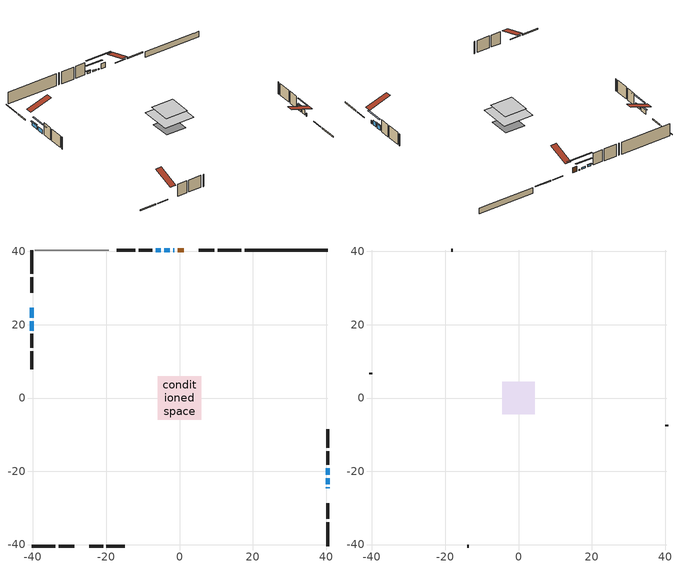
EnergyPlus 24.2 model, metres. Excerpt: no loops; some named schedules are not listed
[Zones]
conditioned space
 floor othersidecoefficients (Floor1 construction): -1.71,-1.71 -1.71,1.71 1.71,1.71 1.71,-1.71 z0.61
 floor adiabatic (AdiabaticFloorConstruction): -5.98,-5.98 -5.98,5.98 5.98,5.98 5.98,-5.98 z3.05
 floor foundation (Slab1 construction): -3.99,-3.99 -3.99,3.99 3.99,3.99 3.99,-3.99 z-1.52
 wall outside (RimJoist1 construction): 16.91,40.39 10.42,40.39 / -40.39,-40.39 -33.9,-40.39 / -40.39,40.39 -40.39,33.9 / 40.39,-40.39 40.39,-33.9 z0.61:0.91
 wall outside (RimJoist2 construction): 9.49,40.39 5.26,40.39 / -32.97,-40.39 -28.74,-40.39 / -40.39,32.97 -40.39,28.74 / 40.39,-32.97 40.39,-28.74 z0.61:0.91
 wall outside (AdiabaticWallConstruction 1): 1.14,40.39 -0.47,40.39 z0.61:2.64
 wall outside (AdiabaticWallConstruction): 40.39,-24.63 40.39,-24.42 z0.61:1.83; -40.39,24.63 -40.39,21.88 z0.61:2.21; -1.39,40.39 -1.69,40.39 z0.61:0.96; 40.39,-23.49 40.39,-21.88 z0.61:2.49; -2.62,40.39 -4.16,40.39 z0.61:1.21; -40.39,20.95 -40.39,18.42 z0.61:2.09; 40.39,-20.95 40.39,-19.21 z0.61:2.65; -5.08,40.39 -6.45,40.39 z0.61:1.41
 wall outside (Wall1 construction): -7.38,40.39 -11.14,40.39 / -24.62,-40.39 -20.86,-40.39 / -40.39,17.49 -40.39,13.73 / 40.39,-18.28 40.39,-14.52 z0.61:5.49
 wall outside (Wall2 construction): -12.07,40.39 -17.08,40.39 / -19.94,-40.39 -14.92,-40.39 / -40.39,12.8 -40.39,7.78 / 40.39,-13.59 40.39,-8.57 z0.61:5.49
 wall foundation (FoundationWall1 construction): 17.84,40.39,-1.52 17.84,40.39,0.61 38.14,40.39,0.61 38.14,40.39,0.57 40.39,40.39,0.57 40.39,40.39,-1.52
 wall adiabatic (Wall4 construction): -19.3,40.39 -39.46,40.39 z0.61:5.49
 window (WindowConstruction 6): 40.39,-24.62 40.39,-24.42 z0.61:1.83
 window (WindowConstruction 5): -40.39,24.62 -40.39,21.88 z0.61:2.21
 window (WindowConstruction 7): -1.4,40.39 -1.69,40.39 z0.61:0.95
 window (WindowConstruction): 40.39,-23.49 40.39,-21.88 z0.61:2.49
 window (WindowConstruction 1): -2.62,40.39 -4.15,40.39 z0.61:1.21
 window (WindowConstruction 2): -40.39,20.95 -40.39,18.42 z0.61:2.09
 window (WindowConstruction 3): 40.39,-20.95 40.39,-19.21 z0.61:2.65
 window (WindowConstruction 4): -5.08,40.39 -6.45,40.39 z0.61:1.41
 door (Door): 1.14,40.39 -0.47,40.39 z0.61:2.64
 ceiling adiabatic (AdiabaticFloorConstruction): 5.98,-5.98 5.98,5.98 -5.98,5.98 -5.98,-5.98 z3.05
attic - vented
 floor to conditioned space (Floor2 construction Reversed): -4.4,-4.4 -4.4,4.4 4.4,4.4 4.4,-4.4 z5.49
 wall outside (Wall3 construction): -18.01,40.39 -18.37,40.39 / -13.99,-40.39 -13.63,-40.39 / -40.39,6.86 -40.39,6.5 / 40.39,-7.64 40.39,-7.29 z0.61:5.49
 roof outside (Roof1 construction): 2.07,40.39,5.49 2.07,31.82,8.34 4.33,31.82,8.34 4.33,40.39,5.49; -25.55,-40.39,5.49 -25.55,-31.82,8.34 -27.81,-31.82,8.34 -27.81,-40.39,5.49; -40.39,25.55,5.49 -31.82,25.55,8.34 -31.82,27.81,8.34 -40.39,27.81,5.49; 40.39,-25.55,5.49 31.82,-25.55,8.34 31.82,-27.81,8.34 40.39,-27.81,5.49
shading: -40.39,21.67 -40.39,24.83 -40.8,24.83 -40.8,21.67 z2.41; -6.77,40.39 3.68,40.39 3.68,40.8 -6.77,40.8 z6.03; 40.39,-19.24 40.39,-26.13 40.8,-26.13 40.8,-19.24 z5.13; -6.79,40.39 0.02,40.39 0.02,40.8 -6.79,40.8 z3.85; -40.39,15.78 -40.39,23.59 -40.8,23.59 -40.8,15.78 z4.73; 40.39,-19 40.39,-21.15 40.8,-21.15 40.8,-19 z2.85; -6.65,40.39 -4.88,40.39 -4.88,40.8 -6.65,40.8 z1.61
[Building]
Building 1: Terrain=Suburbs
[Site:Location]
Toronto City Centre_ON: Latitude {deg}=43.63; Longitude {deg}=-79.39; Time Zone {hr}=-5; Elevation {m}=77; Keep Site Location Information=Yes
[Site:GroundTemperature:Shallow]
5.01852, 3.26908, 3.12898, 3.95918, 7.29196, 10.6092, 13.4851, 15.3069, 15.4617, 13.9799, 11.1774, 7.9619
[Site:WaterMainsTemperature]
Calculation Method=Schedule; Temperature Schedule=mains temperature schedule
[Material] Roughness=Rough; Thermal Absorptance=0.9
Name | Thickness {m} | Conductivity {W/m-K} | Density {kg/m3} | Specific Heat {J/kg-K} | Solar Absorptance | Visible Absorptance
asphalt or fiberglass shingles | 0.00635 | 0.162714 | 1121.4 | 1465.45 | 0.4 | 0.4
ceiling loosefill ins | 0.169333 | 0.0480833 | 16.02 | 1046.75 | 0.7 | 0.7
ceiling stud and cavity | 0.1397 | 0.104391 | 65.682 | 1177.47 | 0.7 | 0.7
concrete 4.0 in. | 0.1016 | 1.803125 | 2242.8 | 837.4 | 0.7 | 0.7
concrete 8.0 in. | 0.2032 | 1.803125 | 2242.8 | 837.4 | 0.7 | 0.7
door material | 0.04445 | 0.053851 | 512.64 | 1214.23 | 0.7 | 0.7
exterior vertical ins | 0.0369022 | 0.029427 | 32.04 | 1214.23 | 0.7 | 0.7
floor covering | 0.0127 | 0.0433444 | 54.468 | 1339.84 | 0.6 | 0.6
floor rigid ins; rim joist rigid ins | 0.051816 | 0.029427 | 32.04 | 1214.23 | 0.7 | 0.7
floor rigid ins 1; wall rigid ins | 0.512978 | 0.029427 | 32.04 | 1214.23 | 0.7 | 0.7
floor stud and cavity | 0.1397 | 0.0877727 | 92.3553 | 1139.71 | 0.7 | 0.7
floor stud and cavity 1 | 0.1397 | 1.75129 | 37.0049 | 1207.88 | 0.7 | 0.7
furniture material conditioned space 1 | 0.1524 | 0.115458 | 640.8 | 1214.23 | 0.6 | 0.6
gypsum board | 0.0127 | 0.160291 | 801 | 837.4 | 0.6 | 0.6
gypsum board 1 | 0.0127 | 0.160291 | 801 | 837.4 | 0.7 | 0.7
osb sheathing 0.5 in. | 0.0127 | 0.115458 | 512.64 | 1214.23 | 0.7 | 0.7
osb sheathing 0.5 in. 1 | 0.0127 | 0.115458 | 512.64 | 1214.23 | 0.4 | 0.4
osb sheathing 0.75 in. | 0.01905 | 0.115458 | 512.64 | 1214.23 | 0.7 | 0.7
osb sheathing 2.0 in. | 0.0508 | 0.115458 | 512.64 | 1214.23 | 0.7 | 0.7
rim joist stud and cavity | 0.0508 | 0.268173 | 125.044 | 1163.47 | 0.6 | 0.6
rim joist stud and cavity 1 | 0.0508 | 0.270689 | 125.044 | 1163.47 | 0.6 | 0.6
wall stud and cavity | 0.1397 | 0.0840449 | 139.0536 | 1170.24 | 0.7 | 0.7
wall stud and cavity 1 | 0.1397 | 0.0837786 | 139.0536 | 1170.24 | 0.7 | 0.7
wall stud and cavity 2 | 0.0889 | 6.9971 | 50.32683 | 1063.81 | 0.6 | 0.6
wall stud and cavity 3 | 0.1397 | 0.0763202 | 139.0536 | 1170.24 | 0.7 | 0.7
wall stud and cavity 4 | 0.0889 | 0.380278 | 52.3479 | 1209.89 | 0.7 | 0.7
wall stud and cavity 5 | 0.0889 | 0.391764 | 83.0341 | 1211.67 | 0.7 | 0.7
wood siding | 0.0254 | 0.102417 | 544.68 | 1172.36 | 0.4 | 0.4
wood siding 1 | 0.00254 | 0.102417 | 544.68 | 1172.36 | 0.4 | 0.4
wood siding 2; wood siding 3; wood siding 4 | 0.0254 | 0.102417 | 544.68 | 1172.36 | 0.7 | 0.7
[WindowMaterial:SimpleGlazingSystem]
Name | U-Factor {W/m2-K} | Solar Heat Gain Coefficient
WindowMaterial | 2.89067 | 0.69
WindowMaterial 1 | 3.01388 | 0.56
WindowMaterial 2 | 2.909975 | 0.68
WindowMaterial 3 | 2.88499 | 0.7
WindowMaterial 4 | 2.97698 | 0.61
WindowMaterial 5 | 2.90259 | 0.68
WindowMaterial 6 | 6.93965 | 0.69
WindowMaterial 7 | 3.07123 | 0.43
[Construction]
AdiabaticFloorConstruction: floor stud and cavity 1, floor rigid ins 1, osb sheathing 0.75 in., floor covering
AdiabaticWallConstruction: wood siding 3, wall rigid ins, wall stud and cavity 4, gypsum board
AdiabaticWallConstruction 1: wood siding 4, wall rigid ins, wall stud and cavity 4, gypsum board
Door: door material
Floor1 construction: floor stud and cavity, floor rigid ins, osb sheathing 0.75 in., floor covering
Floor2 construction Reversed: gypsum board, ceiling stud and cavity, ceiling loosefill ins
FoundationWall1 construction: concrete 8.0 in., gypsum board 1
furniture construction conditioned space 1: furniture material conditioned space 1
PartitionWallConstruction: gypsum board, wall stud and cavity 5, gypsum board
RimJoist1 construction: wood siding 2, rim joist rigid ins, osb sheathing 2.0 in., rim joist stud and cavity
RimJoist2 construction: wood siding 2, rim joist rigid ins, osb sheathing 2.0 in., rim joist stud and cavity 1
Roof1 construction: asphalt or fiberglass shingles
Slab1 construction: concrete 4.0 in.
Wall1 construction: wood siding, osb sheathing 0.5 in., wall stud and cavity, gypsum board
Wall2 construction: wood siding, osb sheathing 0.5 in., wall stud and cavity 1, gypsum board
Wall3 construction: wood siding 1, wall stud and cavity 2
Wall4 construction: osb sheathing 0.5 in. 1, wall stud and cavity 3, gypsum board
WindowConstruction: WindowMaterial
WindowConstruction 1: WindowMaterial 1
WindowConstruction 2: WindowMaterial 2
WindowConstruction 3: WindowMaterial 3
WindowConstruction 4: WindowMaterial 4
WindowConstruction 5: WindowMaterial 5
WindowConstruction 6: WindowMaterial 6
WindowConstruction 7: WindowMaterial 7
[Zone] Multiplier=1; Part of Total Floor Area=Yes
Name | Volume {m3}
attic - vented | 35.8541
conditioned space | 515.7
[Space]
Name | Zone | Volume {m3}
attic - vented 1 | attic - vented | 35.8541
conditioned space 1 | conditioned space | 515.7
[ZoneInfiltration:EffectiveLeakageArea]
infil attic - vented 1: Zone or Space=attic - vented 1; Schedule=Always On Discrete; Effective Air Leakage Area {cm2}=3256.84; Stack Coefficient=0.000537685; Wind Coefficient=1.56669e-05
[ZoneMixing]
whole house fan mix: Zone or Space=attic - vented; Schedule=Always On Continuous; Design Flow Rate Calculation Method=Flow/Zone; Design Flow Rate {m3/s}=0; Source Zone or Space=conditioned space
[SurfaceProperty:OtherSideCoefficients]
other non-freezing space: Combined Convective/Radiative Film Coefficient {W/m2-K}=8.35; Constant Temperature Coefficient=1; External Dry-Bulb Temperature Coefficient=0; Ground Temperature Coefficient=0; Wind Speed Coefficient=0; Zone Air Temperature Coefficient=0; Constant Temperature Schedule=other non-freezing space; Previous Other Side Temperature Coefficient=0
[SurfaceProperty:ExposedFoundationPerimeter]
Slab1: Exposed Perimeter Calculation Method=TotalExposedPerimeter; Total Exposed Perimeter {m}=22.552
[InternalMass] Zone or ZoneList=conditioned space; Space or SpaceList=conditioned space 1
Name | Construction | Surface Area {m2}
furniture mass conditioned space 1 | furniture construction conditioned space 1 | 87.3002
partition wall mass | PartitionWallConstruction | 218.251
[Lights]
interior lighting: Zone or ZoneList or Space or SpaceList=conditioned space 1; Schedule=interior lighting schedule; Design Level Calculation Method=LightingLevel; Lighting Level {W}=343.2; Return Air Fraction=0; Fraction Radiant=0.6; Fraction Visible=0.2; Fraction Replaceable=1
[People]
occupants: Zone or ZoneList or Space or SpaceList=conditioned space 1; Number of People Schedule=occupants schedule; Number of People Calculation Method=People; Number of People=3; Fraction Radiant=0.314171; Sensible Heat Fraction=0.56303; Activity Level Schedule=occupants activity schedule; Carbon Dioxide Generation Rate {m3/s-W}=0; Enable ASHRAE 55 Comfort Warnings=No; Mean Radiant Temperature Calculation Type=EnclosureAveraged
[ElectricEquipment] Zone or ZoneList or Space or SpaceList=conditioned space 1; Design Level Calculation Method=EquipmentLevel
Name | Schedule | Design Level {W} | Fraction Latent | Fraction Radiant | Fraction Lost
clothes dryer | clothes dryer schedule | 140.772 | 0.015 | 0.081 | 0.85
clothes washer | clothes washer schedule | 32.1985 | 0.03 | 0.162 | 0.7
cooking range | cooking range schedule | 208.969 | 0.08 | 0.432 | 0.2
dishwasher | dishwasher schedule | 66.8632 | 0.3 | 0.18 | 0.4
fridge | fridge schedule | 72.9452 | 0 | 0.6 | 0
mech vent house fan | mech vent house fan schedule | 0.95 | 0 | 0 | 1
mech vent house fan cfis | mech vent house fan cfis schedule | 0 | 0 | 0 | 0
misc plug loads | misc plug loads schedule | 494.7 | 0.045 | 0.513 | 0.1
whole house fan | Always On Discrete | 0 | 0 | 0 | 1
[OtherEquipment] Zone or ZoneList or Space or SpaceList=conditioned space 1; Design Level Calculation Method=EquipmentLevel
Name | Fuel Type | Schedule | Design Level {W} | Fraction Latent | Fraction Radiant | Fraction Lost
clothes dryer 1 | Electricity | clothes dryer schedule | 0 | 0.015 | 0.081 | 0.85
cooking range 1 | Electricity | cooking range schedule | 0 | 0.08 | 0.432 | 0.2
general water use latent | None | general water use schedule | 59.3978 | 1 | 0 | 0
general water use sensible | None | general water use schedule | -58.539 | 0 | 0.6 | 0
mech vent house fan latent load | None | Always On Discrete | 0 | 1 | 0 | 0
mech vent house fan sensible load | None | Always On Discrete | 0 | 0 | 0 | 0
water heater energy adjustment1 | NaturalGas | Always On Discrete | 0.01 | 0 | 0 | 1
[ZoneInfiltration:DesignFlowRate] Zone or ZoneList or Space or SpaceList=conditioned space 1; Schedule=Always On Discrete; Design Flow Rate Calculation Method=Flow/Zone; Design Flow Rate {m3/s}=0
infil flow; natural vent flow; whole house fan flow
[AvailabilityManager:Scheduled]
central ac and furnace airloop Availability Manager: Schedule=Always On Discrete
[Foundation:Kiva]
Foundation Kiva 1: Initial Indoor Air Temperature {C}=18; Wall Height Above Grade {m}=0.609996; Wall Depth Below Slab {m}=0.2032; Custom Block Material Name 1=exterior vertical ins; Custom Block Depth 1 {m}=2.13; Custom Block X Position 1 {m}=0.2159; Custom Block Z Position 1 {m}=0
[Foundation:Kiva:Settings]
Soil Conductivity {W/m-K}=0.849921; Soil Density {kg/m3}=1842.3; Soil Specific Heat {J/kg-K}=418.7; Ground Solar Absorptivity=0.9; Ground Thermal Absorptivity=0.9; Ground Surface Roughness {m}=0.03; Far-Field Width {m}=40; Deep-Ground Boundary Condition=ZeroFlux; Deep-Ground Depth {m}=40; Minimum Cell Dimension {m}=0.2; Maximum Cell Growth Coefficient=3; Simulation Timestep=Timestep
[Exterior:Lights]
exterior lighting: Schedule=exterior lighting schedule; Design Level {W}=75.6
[EnergyManagementSystem:GlobalVariable]
central_ac_and_furnace_airloop_Fan_RTF
infil_program_Qfan
infil_program_Qinf
natural_vent_program_Qnv
natural_vent_program_Qwhf
[EnergyManagementSystem:Sensor]
Name | Output:Variable or Output:Meter Index Key | Output:Variable or Output:Meter
airflow_gain | infil flow | Infiltration Sensible Heat Gain Energy
airflow_gain_1 | natural vent flow | Infiltration Sensible Heat Gain Energy
airflow_gain_2 | whole house fan flow | Infiltration Sensible Heat Gain Energy
airflow_loss | infil flow | Infiltration Sensible Heat Loss Energy
airflow_loss_1 | natural vent flow | Infiltration Sensible Heat Loss Energy
airflow_loss_2 | whole house fan flow | Infiltration Sensible Heat Loss Energy
clg_load_cond |  | Cooling:EnergyTransfer:Zone:CONDITIONED SPACE
clg_sp_s; clg_sp_s_1 | cooling setpoint | Schedule Value
clothes_dryer_exhaust_0_sch_s | clothes dryer exhaust 0 schedule | Schedule Value
cool_season | cooling season schedule | Schedule Value
htg_load_cond |  | Heating:EnergyTransfer:Zone:CONDITIONED SPACE
htg_sp_s; htg_sp_s_1 | heating setpoint | Schedule Value
ig_ee_conv | clothes dryer | Electric Equipment Convective Heating Energy
ig_ee_conv_2 | cooking range | Electric Equipment Convective Heating Energy
ig_ee_conv_4 | fridge | Electric Equipment Convective Heating Energy
ig_ee_conv_5 | misc plug loads | Electric Equipment Convective Heating Energy
ig_ee_conv_6 | whole house fan | Electric Equipment Convective Heating Energy
ig_ee_rad | clothes dryer | Electric Equipment Radiant Heating Energy
ig_ee_rad_2 | cooking range | Electric Equipment Radiant Heating Energy
ig_ee_rad_4 | fridge | Electric Equipment Radiant Heating Energy
ig_ee_rad_5 | misc plug loads | Electric Equipment Radiant Heating Energy
ig_ee_rad_6 | whole house fan | Electric Equipment Radiant Heating Energy
ig_lgt_conv | interior lighting | Lights Convective Heating Energy
ig_lgt_rad | interior lighting | Lights Radiant Heating Energy
ig_lgt_vis | interior lighting | Lights Visible Radiation Heating Energy
ig_oe_conv | clothes dryer 1 | Other Equipment Convective Heating Energy
ig_oe_conv_1 | cooking range 1 | Other Equipment Convective Heating Energy
ig_oe_conv_2 | general water use latent | Other Equipment Convective Heating Energy
ig_oe_conv_3 | general water use sensible | Other Equipment Convective Heating Energy
ig_oe_conv_4 | water heater energy adjustment1 | Other Equipment Convective Heating Energy
ig_oe_rad | clothes dryer 1 | Other Equipment Radiant Heating Energy
ig_oe_rad_1 | cooking range 1 | Other Equipment Radiant Heating Energy
ig_oe_rad_2 | general water use latent | Other Equipment Radiant Heating Energy
ig_oe_rad_3 | general water use sensible | Other Equipment Radiant Heating Energy
ig_oe_rad_4 | water heater energy adjustment1 | Other Equipment Radiant Heating Energy
ig_ppl_conv | occupants | People Convective Heating Energy
ig_ppl_rad | occupants | People Radiant Heating Energy
im_conv | furniture mass conditioned space 1 | Surface Inside Face Convection Heat Gain Energy
im_conv_1 | partition wall mass | Surface Inside Face Convection Heat Gain Energy
im_ig | furniture mass conditioned space 1 | Surface Inside Face Internal Gains Radiation Heat Gain Energy
im_ig_1 | partition wall mass | Surface Inside Face Internal Gains Radiation Heat Gain Energy
im_lgt | furniture mass conditioned space 1 | Surface Inside Face Lights Radiation Heat Gain Energy
im_lgt_1 | partition wall mass | Surface Inside Face Lights Radiation Heat Gain Energy
im_sol | furniture mass conditioned space 1 | Surface Inside Face Solar Radiation Heat Gain Energy
im_sol_1 | partition wall mass | Surface Inside Face Solar Radiation Heat Gain Energy
im_surf | furniture mass conditioned space 1 | Surface Inside Face Net Surface Thermal Radiation Heat Gain Energy
im_surf_1 | partition wall mass | Surface Inside Face Net Surface Thermal Radiation Heat Gain Energy
mv_conv | mech vent house fan | Electric Equipment Convective Heating Energy
mv_conv_1 | mech vent house fan cfis | Electric Equipment Convective Heating Energy
mv_conv_2 | mech vent house fan latent load | Other Equipment Convective Heating Energy
mv_conv_3 | mech vent house fan sensible load | Other Equipment Convective Heating Energy
mv_rad | mech vent house fan | Electric Equipment Radiant Heating Energy
mv_rad_1 | mech vent house fan cfis | Electric Equipment Radiant Heating Energy
mv_rad_2 | mech vent house fan latent load | Other Equipment Radiant Heating Energy
mv_rad_3 | mech vent house fan sensible load | Other Equipment Radiant Heating Energy
natural_vent_s | natural vent schedule | Schedule Value
oa_temp |  | Site Outdoor Air Drybulb Temperature
out_pb_s |  | Site Outdoor Air Barometric Pressure
out_wt_s |  | Site Outdoor Air Humidity Ratio
site_vw_s |  | Site Wind Speed
ss_back_out | Window1 | Surface Window Shortwave from Zone Back Out Window Heat Transfer Rate
ss_back_out_1 | Window11 | Surface Window Shortwave from Zone Back Out Window Heat Transfer Rate
ss_back_out_2 | Window13 | Surface Window Shortwave from Zone Back Out Window Heat Transfer Rate
ss_back_out_3 | Window2 | Surface Window Shortwave from Zone Back Out Window Heat Transfer Rate
ss_back_out_4 | Window3 | Surface Window Shortwave from Zone Back Out Window Heat Transfer Rate
ss_back_out_5 | Window6 | Surface Window Shortwave from Zone Back Out Window Heat Transfer Rate
ss_back_out_6 | Window8 | Surface Window Shortwave from Zone Back Out Window Heat Transfer Rate
ss_back_out_7 | Window9 | Surface Window Shortwave from Zone Back Out Window Heat Transfer Rate
ss_conv | Door1 | Surface Inside Face Convection Heat Gain Energy
ss_conv_1 | Window1 | Surface Inside Face Convection Heat Gain Energy
ss_conv_2 | Window11 | Surface Inside Face Convection Heat Gain Energy
ss_conv_3 | Window13 | Surface Inside Face Convection Heat Gain Energy
ss_conv_4 | Window2 | Surface Inside Face Convection Heat Gain Energy
ss_conv_5 | Window3 | Surface Inside Face Convection Heat Gain Energy
ss_conv_6 | Window6 | Surface Inside Face Convection Heat Gain Energy
ss_conv_7 | Window8 | Surface Inside Face Convection Heat Gain Energy
ss_conv_8 | Window9 | Surface Inside Face Convection Heat Gain Energy
ss_ig | Door1 | Surface Inside Face Internal Gains Radiation Heat Gain Energy
ss_ig_1 | Window1 | Surface Inside Face Internal Gains Radiation Heat Gain Energy
ss_ig_2 | Window11 | Surface Inside Face Internal Gains Radiation Heat Gain Energy
ss_ig_3 | Window13 | Surface Inside Face Internal Gains Radiation Heat Gain Energy
ss_ig_4 | Window2 | Surface Inside Face Internal Gains Radiation Heat Gain Energy
ss_ig_5 | Window3 | Surface Inside Face Internal Gains Radiation Heat Gain Energy
ss_ig_6 | Window6 | Surface Inside Face Internal Gains Radiation Heat Gain Energy
ss_ig_7 | Window8 | Surface Inside Face Internal Gains Radiation Heat Gain Energy
ss_ig_8 | Window9 | Surface Inside Face Internal Gains Radiation Heat Gain Energy
ss_lgt | Door1 | Surface Inside Face Lights Radiation Heat Gain Energy
ss_sol | Door1 | Surface Inside Face Solar Radiation Heat Gain Energy
ss_surf | Door1 | Surface Inside Face Net Surface Thermal Radiation Heat Gain Energy
ss_surf_1 | Window1 | Surface Inside Face Net Surface Thermal Radiation Heat Gain Energy
ss_surf_2 | Window11 | Surface Inside Face Net Surface Thermal Radiation Heat Gain Energy
ss_surf_3 | Window13 | Surface Inside Face Net Surface Thermal Radiation Heat Gain Energy
ss_surf_4 | Window2 | Surface Inside Face Net Surface Thermal Radiation Heat Gain Energy
ss_surf_5 | Window3 | Surface Inside Face Net Surface Thermal Radiation Heat Gain Energy
ss_surf_6 | Window6 | Surface Inside Face Net Surface Thermal Radiation Heat Gain Energy
ss_surf_7 | Window8 | Surface Inside Face Net Surface Thermal Radiation Heat Gain Energy
ss_surf_8 | Window9 | Surface Inside Face Net Surface Thermal Radiation Heat Gain Energy
ss_trans_in | Window1 | Surface Window Transmitted Solar Radiation Rate
ss_trans_in_1 | Window11 | Surface Window Transmitted Solar Radiation Rate
ss_trans_in_2 | Window13 | Surface Window Transmitted Solar Radiation Rate
ss_trans_in_3 | Window2 | Surface Window Transmitted Solar Radiation Rate
ss_trans_in_4 | Window3 | Surface Window Transmitted Solar Radiation Rate
ss_trans_in_5 | Window6 | Surface Window Transmitted Solar Radiation Rate
ss_trans_in_6 | Window8 | Surface Window Transmitted Solar Radiation Rate
ss_trans_in_7 | Window9 | Surface Window Transmitted Solar Radiation Rate
ss_trans_out | Window1 | Surface Inside Face Initial Transmitted Diffuse Transmitted Out Window Solar Radiation Rate
ss_trans_out_1 | Window11 | Surface Inside Face Initial Transmitted Diffuse Transmitted Out Window Solar Radiation Rate
ss_trans_out_2 | Window13 | Surface Inside Face Initial Transmitted Diffuse Transmitted Out Window Solar Radiation Rate
ss_trans_out_3 | Window2 | Surface Inside Face Initial Transmitted Diffuse Transmitted Out Window Solar Radiation Rate
ss_trans_out_4 | Window3 | Surface Inside Face Initial Transmitted Diffuse Transmitted Out Window Solar Radiation Rate
ss_trans_out_5 | Window6 | Surface Inside Face Initial Transmitted Diffuse Transmitted Out Window Solar Radiation Rate
ss_trans_out_6 | Window8 | Surface Inside Face Initial Transmitted Diffuse Transmitted Out Window Solar Radiation Rate
ss_trans_out_7 | Window9 | Surface Inside Face Initial Transmitted Diffuse Transmitted Out Window Solar Radiation Rate
s_conv | Floor1 | Surface Inside Face Convection Heat Gain Energy
s_conv_1 | Floor2 | Surface Inside Face Convection Heat Gain Energy
s_conv_10 | RimJoist2:180 | Surface Inside Face Convection Heat Gain Energy
s_conv_11 | RimJoist2:270 | Surface Inside Face Convection Heat Gain Energy
s_conv_12 | RimJoist2:90 | Surface Inside Face Convection Heat Gain Energy
s_conv_13 | Slab1 | Surface Inside Face Convection Heat Gain Energy
s_conv_14 | Wall1:0 | Surface Inside Face Convection Heat Gain Energy
s_conv_15 | Wall1:180 | Surface Inside Face Convection Heat Gain Energy
s_conv_16 | Wall1:270 | Surface Inside Face Convection Heat Gain Energy
s_conv_17 | Wall1:90 | Surface Inside Face Convection Heat Gain Energy
s_conv_18 | Wall2:0 | Surface Inside Face Convection Heat Gain Energy
s_conv_19 | Wall2:180 | Surface Inside Face Convection Heat Gain Energy
s_conv_2 | FoundationWall1 | Surface Inside Face Convection Heat Gain Energy
s_conv_20 | Wall2:270 | Surface Inside Face Convection Heat Gain Energy
s_conv_21 | Wall2:90 | Surface Inside Face Convection Heat Gain Energy
s_conv_22 | Wall4 | Surface Inside Face Convection Heat Gain Energy
s_conv_3 | inferred conditioned ceiling | Surface Inside Face Convection Heat Gain Energy
s_conv_4 | inferred conditioned floor | Surface Inside Face Convection Heat Gain Energy
s_conv_5 | RimJoist1:0 | Surface Inside Face Convection Heat Gain Energy
s_conv_6 | RimJoist1:180 | Surface Inside Face Convection Heat Gain Energy
s_conv_7 | RimJoist1:270 | Surface Inside Face Convection Heat Gain Energy
s_conv_8 | RimJoist1:90 | Surface Inside Face Convection Heat Gain Energy
s_conv_9 | RimJoist2:0 | Surface Inside Face Convection Heat Gain Energy
s_ig | Floor1 | Surface Inside Face Internal Gains Radiation Heat Gain Energy
s_ig_1 | Floor2 | Surface Inside Face Internal Gains Radiation Heat Gain Energy
s_ig_10 | RimJoist2:180 | Surface Inside Face Internal Gains Radiation Heat Gain Energy
s_ig_11 | RimJoist2:270 | Surface Inside Face Internal Gains Radiation Heat Gain Energy
s_ig_12 | RimJoist2:90 | Surface Inside Face Internal Gains Radiation Heat Gain Energy
s_ig_13 | Slab1 | Surface Inside Face Internal Gains Radiation Heat Gain Energy
s_ig_14 | Wall1:0 | Surface Inside Face Internal Gains Radiation Heat Gain Energy
s_ig_15 | Wall1:180 | Surface Inside Face Internal Gains Radiation Heat Gain Energy
s_ig_16 | Wall1:270 | Surface Inside Face Internal Gains Radiation Heat Gain Energy
s_ig_17 | Wall1:90 | Surface Inside Face Internal Gains Radiation Heat Gain Energy
s_ig_18 | Wall2:0 | Surface Inside Face Internal Gains Radiation Heat Gain Energy
s_ig_19 | Wall2:180 | Surface Inside Face Internal Gains Radiation Heat Gain Energy
s_ig_2 | FoundationWall1 | Surface Inside Face Internal Gains Radiation Heat Gain Energy
s_ig_20 | Wall2:270 | Surface Inside Face Internal Gains Radiation Heat Gain Energy
s_ig_21 | Wall2:90 | Surface Inside Face Internal Gains Radiation Heat Gain Energy
s_ig_22 | Wall4 | Surface Inside Face Internal Gains Radiation Heat Gain Energy
